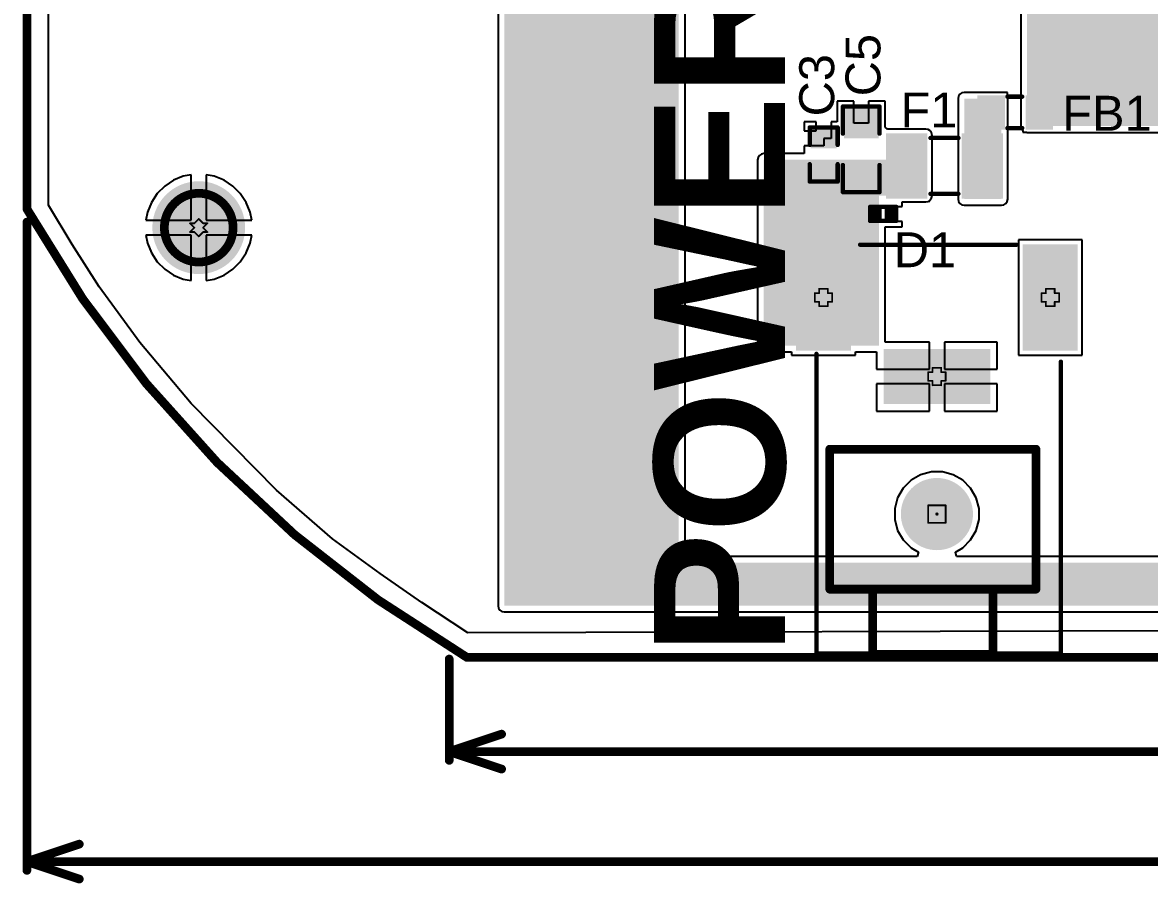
# Model space of a CAD drawing. Header units: inches. Extents: x -5 to 433, y -20 to 71.
# Drawn here: x -5.13 to 27.67, y -19.08 to 5.97 of the extents above; entities that cross this region are included whole.
import ezdxf

# ---------------------------------------------------------------- set-up
doc = ezdxf.new("R2010")
doc.units = ezdxf.units.IN
for name, color, linetype in [('Board Outline', 216, 'Continuous'), ('Bottom Layer', 5, 'Continuous'), ('Bottom Overlay', 54, 'Continuous'), ('Bottom Solder', 6, 'Continuous'), ('Deimensions', 6, 'Continuous'), ('Drill Drawing', 1, 'Continuous'), ('Multi-Layer', 9, 'Continuous'), ('Pad Holes', 156, 'Continuous'), ('Top Layer', 1, 'Continuous'), ('Top Overlay', 2, 'Continuous'), ('Top Paste', 8, 'Continuous'), ('Top Solder', 216, 'Continuous')]:
    doc.layers.add(name, color=color, linetype=linetype)
doc.styles.add('Arial', font='', dxfattribs={"height": 0.2})
doc.styles.add('Arial_Bold', font='', dxfattribs={"height": 0.2})
doc.styles.get('Arial').set_extended_font_data('Arial')
doc.styles.get('Arial_Bold').set_extended_font_data('Arial', bold=True)

msp = doc.modelspace()

# ---------------------------------------------------------------- hatches: boundary and pattern name
at = {"layer": 'Bottom Layer'}
h = msp.add_hatch(color=5, dxfattribs=at)
edge = h.paths.add_edge_path()
edge.add_arc((0, 0), 1.3, 0, 360)
for points in [[(18.931, -3.531), (17.431, -3.531), (17.431, -0.531), (18.931, -0.531)], [(24.031, -0.531), (25.531, -0.531), (25.531, -3.531), (24.031, -3.531)], [(19.981, -5.081), (19.981, -3.581), (22.981, -3.581), (22.981, -5.081)]]:
    msp.add_hatch(color=5, dxfattribs=at).paths.add_polyline_path(points)
at = {"layer": 'Bottom Solder'}
h = msp.add_hatch(color=6, dxfattribs=at)
edge = h.paths.add_edge_path()
edge.add_arc((0, 0), 1.35, 0, 360)
for points in [[(18.981, -3.581), (17.381, -3.581), (17.381, -0.481), (18.981, -0.481)], [(23.981, -0.481), (25.581, -0.481), (25.581, -3.581), (23.981, -3.581)], [(19.931, -5.131), (19.931, -3.531), (23.031, -3.531), (23.031, -5.131)]]:
    msp.add_hatch(color=6, dxfattribs=at).paths.add_polyline_path(points)
h = msp.add_hatch(color=6, dxfattribs=at)
edge = h.paths.add_edge_path()
edge.add_arc((21.481, -8.331), 0.05, 0, 360)
at = {"layer": 'Multi-Layer'}
h = msp.add_hatch(color=9, dxfattribs=at)
edge = h.paths.add_edge_path()
edge.add_arc((0, 0), 1.3, 0, 360)
for points in [[(18.931, -3.531), (17.431, -3.531), (17.431, -0.531), (18.931, -0.531)], [(24.031, -0.531), (25.531, -0.531), (25.531, -3.531), (24.031, -3.531)], [(19.981, -5.081), (19.981, -3.581), (22.981, -3.581), (22.981, -5.081)]]:
    msp.add_hatch(color=9, dxfattribs=at).paths.add_polyline_path(points)
at = {"layer": 'Pad Holes'}
h = msp.add_hatch(color=7, dxfattribs=at)
edge = h.paths.add_edge_path()
edge.add_arc((0, 0), 1, 0, 360)
h = msp.add_hatch(color=7, dxfattribs=at)
edge = h.paths.add_edge_path()
edge.add_arc((18.181, -1.431), 0.5, 0, 180)
edge.add_line((17.681, -1.431), (17.681, -2.631))
edge.add_arc((18.181, -2.631), 0.5, 180, 360)
edge.add_line((18.681, -2.631), (18.681, -1.431))
h = msp.add_hatch(color=7, dxfattribs=at)
edge = h.paths.add_edge_path()
edge.add_arc((24.781, -1.431), 0.5, 0, 180)
edge.add_line((24.281, -1.431), (24.281, -2.631))
edge.add_arc((24.781, -2.631), 0.5, 180, 360)
edge.add_line((25.281, -2.631), (25.281, -1.431))
h = msp.add_hatch(color=7, dxfattribs=at)
edge = h.paths.add_edge_path()
edge.add_arc((20.881, -4.331), 0.5, 90, 270)
edge.add_line((20.881, -4.831), (22.081, -4.831))
edge.add_arc((22.081, -4.331), 0.5, 270, 450)
edge.add_line((22.081, -3.831), (20.881, -3.831))
h = msp.add_hatch(color=7, dxfattribs=at)
edge = h.paths.add_edge_path()
edge.add_arc((21.481, -8.331), 1.05, 0, 360)
at = {"layer": 'Top Layer'}
for points in [[(8.89, -10.998), (13.97, -10.998), (13.97, 57.175), (8.89, 57.175)], [(24.106, 2.953), (55.245, 2.953), (55.245, 11.709), (24.106, 11.709)], [(22.276, 0.831), (23.36, 0.831), (23.36, 3.753), (22.276, 3.753)], [(23.36, 2.953), (22.76, 2.953), (22.76, 3.753), (23.36, 3.753)], [(24.76, 2.953), (24.16, 2.953), (24.16, 3.753), (24.76, 3.753)], [(19.723, 2.66), (18.834, 2.66), (18.834, 3.422), (19.723, 3.422)], [(17.869, 2.825), (18.504, 2.825), (18.504, 2.368), (17.869, 2.368)], [(20.041, 0.933), (21.158, 0.933), (21.158, 2.685), (20.041, 2.685)], [(21.099, 0.946), (20.099, 0.946), (20.099, 2.646), (21.099, 2.646)], [(23.299, 0.946), (22.299, 0.946), (22.299, 2.646), (23.299, 2.646)], [(16.443, -3.43), (19.796, -3.43), (19.796, 1.974), (16.443, 1.974)], [(19.736, 0.933), (21.057, 0.933), (21.057, 1.974), (19.736, 1.974)], [(17.869, 1.885), (18.504, 1.885), (18.504, 1.428), (17.869, 1.428)], [(19.723, 1.136), (18.834, 1.136), (18.834, 1.898), (19.723, 1.898)], [(19.817, 0.279), (19.617, 0.279), (19.617, 0.519), (19.817, 0.519)], [(20.217, 0.279), (20.017, 0.279), (20.017, 0.519), (20.217, 0.519)], [(18.931, -3.531), (17.431, -3.531), (17.431, -0.531), (18.931, -0.531)], [(24.031, -0.531), (25.531, -0.531), (25.531, -3.531), (24.031, -3.531)], [(19.981, -5.081), (19.981, -3.581), (22.981, -3.581), (22.981, -5.081)], [(13.843, -9.747), (13.843, -10.998), (64.389, -10.998), (64.389, -9.747)]]:
    msp.add_hatch(color=1, dxfattribs=at).paths.add_polyline_path(points)
h = msp.add_hatch(color=1, dxfattribs=at)
edge = h.paths.add_edge_path()
edge.add_arc((0, 0), 1.3, 0, 360)
at = {"layer": 'Top Paste'}
for points in [[(23.36, 2.953), (22.76, 2.953), (22.76, 3.753), (23.36, 3.753)], [(24.76, 2.953), (24.16, 2.953), (24.16, 3.753), (24.76, 3.753)], [(19.723, 2.66), (18.834, 2.66), (18.834, 3.422), (19.723, 3.422)], [(17.869, 2.825), (18.504, 2.825), (18.504, 2.368), (17.869, 2.368)], [(21.099, 0.946), (20.099, 0.946), (20.099, 2.646), (21.099, 2.646)], [(23.299, 0.946), (22.299, 0.946), (22.299, 2.646), (23.299, 2.646)], [(17.869, 1.885), (18.504, 1.885), (18.504, 1.428), (17.869, 1.428)], [(19.723, 1.136), (18.834, 1.136), (18.834, 1.898), (19.723, 1.898)], [(19.817, 0.279), (19.617, 0.279), (19.617, 0.519), (19.817, 0.519)], [(20.217, 0.279), (20.017, 0.279), (20.017, 0.519), (20.217, 0.519)]]:
    msp.add_hatch(color=8, dxfattribs=at).paths.add_polyline_path(points)
at = {"layer": 'Top Solder'}
for points in [[(23.462, 2.851), (22.659, 2.851), (22.659, 3.854), (23.462, 3.854)], [(24.862, 2.851), (24.059, 2.851), (24.059, 3.854), (24.862, 3.854)], [(19.783, 2.6), (18.774, 2.6), (18.774, 3.482), (19.783, 3.482)], [(17.809, 2.885), (18.564, 2.885), (18.564, 2.308), (17.809, 2.308)], [(21.201, 0.845), (19.998, 0.845), (19.998, 2.748), (21.201, 2.748)], [(23.401, 0.845), (22.198, 0.845), (22.198, 2.748), (23.401, 2.748)], [(17.809, 1.945), (18.564, 1.945), (18.564, 1.368), (17.809, 1.368)], [(19.783, 1.076), (18.774, 1.076), (18.774, 1.958), (19.783, 1.958)], [(19.872, 0.224), (19.562, 0.224), (19.562, 0.574), (19.872, 0.574)], [(20.272, 0.224), (19.962, 0.224), (19.962, 0.574), (20.272, 0.574)], [(18.981, -3.581), (17.381, -3.581), (17.381, -0.481), (18.981, -0.481)], [(23.981, -0.481), (25.581, -0.481), (25.581, -3.581), (23.981, -3.581)], [(19.931, -5.131), (19.931, -3.531), (23.031, -3.531), (23.031, -5.131)]]:
    msp.add_hatch(color=216, dxfattribs=at).paths.add_polyline_path(points)
h = msp.add_hatch(color=216, dxfattribs=at)
edge = h.paths.add_edge_path()
edge.add_arc((0, 0), 1.35, 0, 360)
h = msp.add_hatch(color=216, dxfattribs=at)
edge = h.paths.add_edge_path()
edge.add_arc((21.481, -8.331), 0.05, 0, 360)

# ---------------------------------------------------------------- linework, layer by layer
at = {"layer": 'Board Outline'}
for points in [[(-5, 0.544, 0.254, 0.254, 0), (-5, 48.544, 0.254, 0.254, 0)], [(-1, 0, 0.254, 0.254, -1), (1, 0, 0.254, 0.254, 0)], [(7.805, -12.5, 0.254, 0.254, -0.132866), (-5, 0.544, 0.254, 0.254, 0)], [(1, 0, 0.254, 0.254, -1), (-1, 0, 0.254, 0.254, 0)], [(7.805, -12.5, 0.254, 0.254, 0), (72.195, -12.5, 0.254, 0.254, 0)]]:
    msp.add_lwpolyline(points, format="xyseb", dxfattribs=at)
for points in [[(-5.063, 0.544, 0.127, 0.127, 1), (-4.936, 0.544, 0.127, 0.127, 1)], [(-5.063, 0.544, 0.127, 0.127, 1), (-4.936, 0.544, 0.127, 0.127, 1)], [(-1.064, 0, 0.127, 0.127, 1), (-0.937, 0, 0.127, 0.127, 1)], [(-1.064, 0, 0.127, 0.127, 1), (-0.937, 0, 0.127, 0.127, 1)], [(0.937, 0, 0.127, 0.127, 1), (1.064, 0, 0.127, 0.127, 1)], [(0.937, 0, 0.127, 0.127, 1), (1.064, 0, 0.127, 0.127, 1)], [(7.741, -12.5, 0.127, 0.127, 1), (7.868, -12.5, 0.127, 0.127, 1)], [(7.741, -12.5, 0.127, 0.127, 1), (7.868, -12.5, 0.127, 0.127, 1)]]:
    msp.add_lwpolyline(points, format="xyseb", close=True, dxfattribs=at)
at = {"layer": 'Bottom Overlay'}
for points in [[(19.246, -0.496, 0.127, 0.127, 0), (23.792, -0.496, 0.127, 0.127, 0)], [(17.976, -12.383, 0.127, 0.127, 0), (17.976, -3.671, 0.127, 0.127, 0)], [(25.088, -12.383, 0.127, 0.127, 0), (25.088, -3.899, 0.127, 0.127, 0)], [(17.976, -12.383, 0.127, 0.127, 0), (25.088, -12.383, 0.127, 0.127, 0)]]:
    msp.add_lwpolyline(points, format="xyseb", dxfattribs=at)
for points in [[(19.214, -0.496, 0.0635, 0.0635, 1), (19.277, -0.496, 0.0635, 0.0635, 1)], [(23.76, -0.496, 0.0635, 0.0635, 1), (23.824, -0.496, 0.0635, 0.0635, 1)], [(17.944, -3.671, 0.0635, 0.0635, 1), (18.007, -3.671, 0.0635, 0.0635, 1)], [(25.056, -3.899, 0.0635, 0.0635, 1), (25.119, -3.899, 0.0635, 0.0635, 1)], [(17.944, -12.383, 0.0635, 0.0635, 1), (18.007, -12.383, 0.0635, 0.0635, 1)], [(17.944, -12.383, 0.0635, 0.0635, 1), (18.007, -12.383, 0.0635, 0.0635, 1)], [(25.056, -12.383, 0.0635, 0.0635, 1), (25.119, -12.383, 0.0635, 0.0635, 1)], [(25.056, -12.383, 0.0635, 0.0635, 1), (25.119, -12.383, 0.0635, 0.0635, 1)]]:
    msp.add_lwpolyline(points, format="xyseb", close=True, dxfattribs=at)
at = {"layer": 'Deimensions'}
for points in [[(-5, -18.694, 0.254, 0.254, 0), (-5, 0.163, 0.254, 0.254, 0)], [(18.363, -6.444, 0.254, 0.254, 0), (24.363, -6.444, 0.254, 0.254, 0)], [(18.363, -10.516, 0.254, 0.254, 0), (18.363, -6.444, 0.254, 0.254, 0)], [(24.363, -10.516, 0.254, 0.254, 0), (24.363, -6.444, 0.254, 0.254, 0)], [(18.363, -10.516, 0.254, 0.254, 0), (24.363, -10.516, 0.254, 0.254, 0)], [(19.613, -12.416, 0.254, 0.254, 0), (19.613, -10.516, 0.254, 0.254, 0)], [(19.613, -10.516, 0.254, 0.254, 0), (23.113, -10.516, 0.254, 0.254, 0)], [(23.113, -12.416, 0.254, 0.254, 0), (23.113, -10.516, 0.254, 0.254, 0)], [(7.29, -15.494, 0.254, 0.254, 0), (7.29, -12.548, 0.254, 0.254, 0)], [(19.613, -12.416, 0.254, 0.254, 0), (23.113, -12.416, 0.254, 0.254, 0)], [(7.29, -15.24, 0.254, 0.254, 0), (8.814, -14.732, 0.254, 0.254, 0)], [(7.29, -15.24, 0.254, 0.254, 0), (8.814, -15.748, 0.254, 0.254, 0)], [(7.29, -15.24, 0.254, 0.254, 0), (34.105, -15.24, 0.254, 0.254, 0)], [(-5, -18.44, 0.254, 0.254, 0), (-3.476, -17.932, 0.254, 0.254, 0)], [(-5, -18.44, 0.254, 0.254, 0), (-3.476, -18.948, 0.254, 0.254, 0)], [(-5, -18.44, 0.254, 0.254, 0), (34.236, -18.44, 0.254, 0.254, 0)]]:
    msp.add_lwpolyline(points, format="xyseb", dxfattribs=at)
for points in [[(-5.063, 0.163, 0.127, 0.127, 1), (-4.936, 0.163, 0.127, 0.127, 1)], [(18.3, -6.444, 0.127, 0.127, 1), (18.427, -6.444, 0.127, 0.127, 1)], [(18.3, -6.444, 0.127, 0.127, 1), (18.427, -6.444, 0.127, 0.127, 1)], [(24.3, -6.444, 0.127, 0.127, 1), (24.427, -6.444, 0.127, 0.127, 1)], [(24.3, -6.444, 0.127, 0.127, 1), (24.427, -6.444, 0.127, 0.127, 1)], [(18.3, -10.516, 0.127, 0.127, 1), (18.427, -10.516, 0.127, 0.127, 1)], [(18.3, -10.516, 0.127, 0.127, 1), (18.427, -10.516, 0.127, 0.127, 1)], [(19.55, -10.516, 0.127, 0.127, 1), (19.677, -10.516, 0.127, 0.127, 1)], [(19.55, -10.516, 0.127, 0.127, 1), (19.677, -10.516, 0.127, 0.127, 1)], [(23.05, -10.516, 0.127, 0.127, 1), (23.177, -10.516, 0.127, 0.127, 1)], [(23.05, -10.516, 0.127, 0.127, 1), (23.177, -10.516, 0.127, 0.127, 1)], [(24.3, -10.516, 0.127, 0.127, 1), (24.427, -10.516, 0.127, 0.127, 1)], [(24.3, -10.516, 0.127, 0.127, 1), (24.427, -10.516, 0.127, 0.127, 1)], [(7.226, -12.548, 0.127, 0.127, 1), (7.353, -12.548, 0.127, 0.127, 1)], [(19.55, -12.416, 0.127, 0.127, 1), (19.677, -12.416, 0.127, 0.127, 1)], [(19.55, -12.416, 0.127, 0.127, 1), (19.677, -12.416, 0.127, 0.127, 1)], [(23.05, -12.416, 0.127, 0.127, 1), (23.177, -12.416, 0.127, 0.127, 1)], [(23.05, -12.416, 0.127, 0.127, 1), (23.177, -12.416, 0.127, 0.127, 1)], [(8.75, -14.732, 0.127, 0.127, 1), (8.877, -14.732, 0.127, 0.127, 1)], [(7.226, -15.24, 0.127, 0.127, 1), (7.353, -15.24, 0.127, 0.127, 1)], [(7.226, -15.24, 0.127, 0.127, 1), (7.353, -15.24, 0.127, 0.127, 1)], [(7.226, -15.24, 0.127, 0.127, 1), (7.353, -15.24, 0.127, 0.127, 1)], [(7.226, -15.494, 0.127, 0.127, 1), (7.353, -15.494, 0.127, 0.127, 1)], [(8.75, -15.748, 0.127, 0.127, 1), (8.877, -15.748, 0.127, 0.127, 1)], [(-3.539, -17.932, 0.127, 0.127, 1), (-3.412, -17.932, 0.127, 0.127, 1)], [(-5.063, -18.44, 0.127, 0.127, 1), (-4.936, -18.44, 0.127, 0.127, 1)], [(-5.063, -18.44, 0.127, 0.127, 1), (-4.936, -18.44, 0.127, 0.127, 1)], [(-5.063, -18.44, 0.127, 0.127, 1), (-4.936, -18.44, 0.127, 0.127, 1)], [(-5.063, -18.694, 0.127, 0.127, 1), (-4.936, -18.694, 0.127, 0.127, 1)], [(-3.539, -18.948, 0.127, 0.127, 1), (-3.412, -18.948, 0.127, 0.127, 1)]]:
    msp.add_lwpolyline(points, format="xyseb", close=True, dxfattribs=at)
at = {"layer": 'Drill Drawing'}
for points in [[(-0.254, 0.127, 0.0508, 0.0508, 0), (-0.127, 0, 0.0508, 0.0508, 0)], [(-0.254, 0.127, 0.0508, 0.0508, 0), (-0.127, 0.127, 0.0508, 0.0508, 0)], [(-0.254, -0.127, 0.0508, 0.0508, 0), (-0.127, 0, 0.0508, 0.0508, 0)], [(-0.127, 0.127, 0.0508, 0.0508, 0), (0, 0.254, 0.0508, 0.0508, 0)], [(0, 0.254, 0.0508, 0.0508, 0), (0.127, 0.127, 0.0508, 0.0508, 0)], [(0.127, 0.127, 0.0508, 0.0508, 0), (0.254, 0.127, 0.0508, 0.0508, 0)], [(0.127, 0, 0.0508, 0.0508, 0), (0.254, 0.127, 0.0508, 0.0508, 0)], [(0.127, 0, 0.0508, 0.0508, 0), (0.254, -0.127, 0.0508, 0.0508, 0)], [(-0.254, -0.127, 0.0508, 0.0508, 0), (-0.127, -0.127, 0.0508, 0.0508, 0)], [(-0.127, -0.127, 0.0508, 0.0508, 0), (0, -0.254, 0.0508, 0.0508, 0)], [(0, -0.254, 0.0508, 0.0508, 0), (0.127, -0.127, 0.0508, 0.0508, 0)], [(0.127, -0.127, 0.0508, 0.0508, 0), (0.254, -0.127, 0.0508, 0.0508, 0)], [(17.927, -2.158, 0.0508, 0.0508, 0), (17.927, -1.904, 0.0508, 0.0508, 0)], [(17.927, -1.904, 0.0508, 0.0508, 0), (18.054, -1.904, 0.0508, 0.0508, 0)], [(18.054, -1.904, 0.0508, 0.0508, 0), (18.054, -1.777, 0.0508, 0.0508, 0)], [(18.054, -1.777, 0.0508, 0.0508, 0), (18.308, -1.777, 0.0508, 0.0508, 0)], [(18.308, -1.904, 0.0508, 0.0508, 0), (18.308, -1.777, 0.0508, 0.0508, 0)], [(18.308, -1.904, 0.0508, 0.0508, 0), (18.435, -1.904, 0.0508, 0.0508, 0)], [(18.435, -2.158, 0.0508, 0.0508, 0), (18.435, -1.904, 0.0508, 0.0508, 0)], [(24.527, -2.158, 0.0508, 0.0508, 0), (24.527, -1.904, 0.0508, 0.0508, 0)], [(24.527, -1.904, 0.0508, 0.0508, 0), (24.654, -1.904, 0.0508, 0.0508, 0)], [(24.654, -1.904, 0.0508, 0.0508, 0), (24.654, -1.777, 0.0508, 0.0508, 0)], [(24.654, -1.777, 0.0508, 0.0508, 0), (24.908, -1.777, 0.0508, 0.0508, 0)], [(24.908, -1.904, 0.0508, 0.0508, 0), (24.908, -1.777, 0.0508, 0.0508, 0)], [(24.908, -1.904, 0.0508, 0.0508, 0), (25.035, -1.904, 0.0508, 0.0508, 0)], [(25.035, -2.158, 0.0508, 0.0508, 0), (25.035, -1.904, 0.0508, 0.0508, 0)], [(17.927, -2.158, 0.0508, 0.0508, 0), (18.054, -2.158, 0.0508, 0.0508, 0)], [(18.054, -2.285, 0.0508, 0.0508, 0), (18.054, -2.158, 0.0508, 0.0508, 0)], [(18.054, -2.285, 0.0508, 0.0508, 0), (18.308, -2.285, 0.0508, 0.0508, 0)], [(18.308, -2.158, 0.0508, 0.0508, 0), (18.435, -2.158, 0.0508, 0.0508, 0)], [(18.308, -2.285, 0.0508, 0.0508, 0), (18.308, -2.158, 0.0508, 0.0508, 0)], [(24.527, -2.158, 0.0508, 0.0508, 0), (24.654, -2.158, 0.0508, 0.0508, 0)], [(24.654, -2.285, 0.0508, 0.0508, 0), (24.654, -2.158, 0.0508, 0.0508, 0)], [(24.654, -2.285, 0.0508, 0.0508, 0), (24.908, -2.285, 0.0508, 0.0508, 0)], [(24.908, -2.158, 0.0508, 0.0508, 0), (25.035, -2.158, 0.0508, 0.0508, 0)], [(24.908, -2.285, 0.0508, 0.0508, 0), (24.908, -2.158, 0.0508, 0.0508, 0)], [(21.227, -4.458, 0.0508, 0.0508, 0), (21.227, -4.204, 0.0508, 0.0508, 0)], [(21.227, -4.204, 0.0508, 0.0508, 0), (21.354, -4.204, 0.0508, 0.0508, 0)], [(21.354, -4.204, 0.0508, 0.0508, 0), (21.354, -4.077, 0.0508, 0.0508, 0)], [(21.354, -4.077, 0.0508, 0.0508, 0), (21.608, -4.077, 0.0508, 0.0508, 0)], [(21.608, -4.204, 0.0508, 0.0508, 0), (21.608, -4.077, 0.0508, 0.0508, 0)], [(21.608, -4.204, 0.0508, 0.0508, 0), (21.735, -4.204, 0.0508, 0.0508, 0)], [(21.735, -4.458, 0.0508, 0.0508, 0), (21.735, -4.204, 0.0508, 0.0508, 0)], [(21.227, -4.458, 0.0508, 0.0508, 0), (21.354, -4.458, 0.0508, 0.0508, 0)], [(21.354, -4.585, 0.0508, 0.0508, 0), (21.354, -4.458, 0.0508, 0.0508, 0)], [(21.354, -4.585, 0.0508, 0.0508, 0), (21.608, -4.585, 0.0508, 0.0508, 0)], [(21.608, -4.458, 0.0508, 0.0508, 0), (21.735, -4.458, 0.0508, 0.0508, 0)], [(21.608, -4.585, 0.0508, 0.0508, 0), (21.608, -4.458, 0.0508, 0.0508, 0)], [(21.227, -8.077, 0.0508, 0.0508, 0), (21.735, -8.077, 0.0508, 0.0508, 0)], [(21.227, -8.585, 0.0508, 0.0508, 0), (21.227, -8.077, 0.0508, 0.0508, 0)], [(21.735, -8.585, 0.0508, 0.0508, 0), (21.735, -8.077, 0.0508, 0.0508, 0)], [(21.227, -8.585, 0.0508, 0.0508, 0), (21.735, -8.585, 0.0508, 0.0508, 0)]]:
    msp.add_lwpolyline(points, format="xyseb", dxfattribs=at)
for points in [[(-0.267, 0.127, 0.0254, 0.0254, 1), (-0.241, 0.127, 0.0254, 0.0254, 1)], [(-0.267, 0.127, 0.0254, 0.0254, 1), (-0.241, 0.127, 0.0254, 0.0254, 1)], [(-0.14, 0.127, 0.0254, 0.0254, 1), (-0.114, 0.127, 0.0254, 0.0254, 1)], [(-0.14, 0.127, 0.0254, 0.0254, 1), (-0.114, 0.127, 0.0254, 0.0254, 1)], [(-0.14, 0, 0.0254, 0.0254, 1), (-0.114, 0, 0.0254, 0.0254, 1)], [(-0.14, 0, 0.0254, 0.0254, 1), (-0.114, 0, 0.0254, 0.0254, 1)], [(-0.013, 0.254, 0.0254, 0.0254, 1), (0.013, 0.254, 0.0254, 0.0254, 1)], [(-0.013, 0.254, 0.0254, 0.0254, 1), (0.013, 0.254, 0.0254, 0.0254, 1)], [(0.114, 0.127, 0.0254, 0.0254, 1), (0.14, 0.127, 0.0254, 0.0254, 1)], [(0.114, 0.127, 0.0254, 0.0254, 1), (0.14, 0.127, 0.0254, 0.0254, 1)], [(0.114, 0, 0.0254, 0.0254, 1), (0.14, 0, 0.0254, 0.0254, 1)], [(0.114, 0, 0.0254, 0.0254, 1), (0.14, 0, 0.0254, 0.0254, 1)], [(0.241, 0.127, 0.0254, 0.0254, 1), (0.267, 0.127, 0.0254, 0.0254, 1)], [(0.241, 0.127, 0.0254, 0.0254, 1), (0.267, 0.127, 0.0254, 0.0254, 1)], [(-0.267, -0.127, 0.0254, 0.0254, 1), (-0.241, -0.127, 0.0254, 0.0254, 1)], [(-0.267, -0.127, 0.0254, 0.0254, 1), (-0.241, -0.127, 0.0254, 0.0254, 1)], [(-0.14, -0.127, 0.0254, 0.0254, 1), (-0.114, -0.127, 0.0254, 0.0254, 1)], [(-0.14, -0.127, 0.0254, 0.0254, 1), (-0.114, -0.127, 0.0254, 0.0254, 1)], [(-0.013, -0.254, 0.0254, 0.0254, 1), (0.013, -0.254, 0.0254, 0.0254, 1)], [(-0.013, -0.254, 0.0254, 0.0254, 1), (0.013, -0.254, 0.0254, 0.0254, 1)], [(0.114, -0.127, 0.0254, 0.0254, 1), (0.14, -0.127, 0.0254, 0.0254, 1)], [(0.114, -0.127, 0.0254, 0.0254, 1), (0.14, -0.127, 0.0254, 0.0254, 1)], [(0.241, -0.127, 0.0254, 0.0254, 1), (0.267, -0.127, 0.0254, 0.0254, 1)], [(0.241, -0.127, 0.0254, 0.0254, 1), (0.267, -0.127, 0.0254, 0.0254, 1)], [(17.914, -1.904, 0.0254, 0.0254, 1), (17.939, -1.904, 0.0254, 0.0254, 1)], [(17.914, -1.904, 0.0254, 0.0254, 1), (17.939, -1.904, 0.0254, 0.0254, 1)], [(18.041, -1.777, 0.0254, 0.0254, 1), (18.066, -1.777, 0.0254, 0.0254, 1)], [(18.041, -1.777, 0.0254, 0.0254, 1), (18.066, -1.777, 0.0254, 0.0254, 1)], [(18.041, -1.904, 0.0254, 0.0254, 1), (18.066, -1.904, 0.0254, 0.0254, 1)], [(18.041, -1.904, 0.0254, 0.0254, 1), (18.066, -1.904, 0.0254, 0.0254, 1)], [(18.295, -1.777, 0.0254, 0.0254, 1), (18.32, -1.777, 0.0254, 0.0254, 1)], [(18.295, -1.777, 0.0254, 0.0254, 1), (18.32, -1.777, 0.0254, 0.0254, 1)], [(18.295, -1.904, 0.0254, 0.0254, 1), (18.32, -1.904, 0.0254, 0.0254, 1)], [(18.295, -1.904, 0.0254, 0.0254, 1), (18.32, -1.904, 0.0254, 0.0254, 1)], [(18.422, -1.904, 0.0254, 0.0254, 1), (18.447, -1.904, 0.0254, 0.0254, 1)], [(18.422, -1.904, 0.0254, 0.0254, 1), (18.447, -1.904, 0.0254, 0.0254, 1)], [(24.514, -1.904, 0.0254, 0.0254, 1), (24.54, -1.904, 0.0254, 0.0254, 1)], [(24.514, -1.904, 0.0254, 0.0254, 1), (24.54, -1.904, 0.0254, 0.0254, 1)], [(24.641, -1.777, 0.0254, 0.0254, 1), (24.667, -1.777, 0.0254, 0.0254, 1)], [(24.641, -1.777, 0.0254, 0.0254, 1), (24.667, -1.777, 0.0254, 0.0254, 1)], [(24.641, -1.904, 0.0254, 0.0254, 1), (24.667, -1.904, 0.0254, 0.0254, 1)], [(24.641, -1.904, 0.0254, 0.0254, 1), (24.667, -1.904, 0.0254, 0.0254, 1)], [(24.895, -1.777, 0.0254, 0.0254, 1), (24.921, -1.777, 0.0254, 0.0254, 1)], [(24.895, -1.777, 0.0254, 0.0254, 1), (24.921, -1.777, 0.0254, 0.0254, 1)], [(24.895, -1.904, 0.0254, 0.0254, 1), (24.921, -1.904, 0.0254, 0.0254, 1)], [(24.895, -1.904, 0.0254, 0.0254, 1), (24.921, -1.904, 0.0254, 0.0254, 1)], [(25.022, -1.904, 0.0254, 0.0254, 1), (25.048, -1.904, 0.0254, 0.0254, 1)], [(25.022, -1.904, 0.0254, 0.0254, 1), (25.048, -1.904, 0.0254, 0.0254, 1)], [(17.914, -2.158, 0.0254, 0.0254, 1), (17.939, -2.158, 0.0254, 0.0254, 1)], [(17.914, -2.158, 0.0254, 0.0254, 1), (17.939, -2.158, 0.0254, 0.0254, 1)], [(18.041, -2.158, 0.0254, 0.0254, 1), (18.066, -2.158, 0.0254, 0.0254, 1)], [(18.041, -2.158, 0.0254, 0.0254, 1), (18.066, -2.158, 0.0254, 0.0254, 1)], [(18.041, -2.285, 0.0254, 0.0254, 1), (18.066, -2.285, 0.0254, 0.0254, 1)], [(18.041, -2.285, 0.0254, 0.0254, 1), (18.066, -2.285, 0.0254, 0.0254, 1)], [(18.295, -2.158, 0.0254, 0.0254, 1), (18.32, -2.158, 0.0254, 0.0254, 1)], [(18.295, -2.158, 0.0254, 0.0254, 1), (18.32, -2.158, 0.0254, 0.0254, 1)], [(18.295, -2.285, 0.0254, 0.0254, 1), (18.32, -2.285, 0.0254, 0.0254, 1)], [(18.295, -2.285, 0.0254, 0.0254, 1), (18.32, -2.285, 0.0254, 0.0254, 1)], [(18.422, -2.158, 0.0254, 0.0254, 1), (18.447, -2.158, 0.0254, 0.0254, 1)], [(18.422, -2.158, 0.0254, 0.0254, 1), (18.447, -2.158, 0.0254, 0.0254, 1)], [(24.514, -2.158, 0.0254, 0.0254, 1), (24.54, -2.158, 0.0254, 0.0254, 1)], [(24.514, -2.158, 0.0254, 0.0254, 1), (24.54, -2.158, 0.0254, 0.0254, 1)], [(24.641, -2.158, 0.0254, 0.0254, 1), (24.667, -2.158, 0.0254, 0.0254, 1)], [(24.641, -2.158, 0.0254, 0.0254, 1), (24.667, -2.158, 0.0254, 0.0254, 1)], [(24.641, -2.285, 0.0254, 0.0254, 1), (24.667, -2.285, 0.0254, 0.0254, 1)], [(24.641, -2.285, 0.0254, 0.0254, 1), (24.667, -2.285, 0.0254, 0.0254, 1)], [(24.895, -2.158, 0.0254, 0.0254, 1), (24.921, -2.158, 0.0254, 0.0254, 1)], [(24.895, -2.158, 0.0254, 0.0254, 1), (24.921, -2.158, 0.0254, 0.0254, 1)], [(24.895, -2.285, 0.0254, 0.0254, 1), (24.921, -2.285, 0.0254, 0.0254, 1)], [(24.895, -2.285, 0.0254, 0.0254, 1), (24.921, -2.285, 0.0254, 0.0254, 1)], [(25.022, -2.158, 0.0254, 0.0254, 1), (25.048, -2.158, 0.0254, 0.0254, 1)], [(25.022, -2.158, 0.0254, 0.0254, 1), (25.048, -2.158, 0.0254, 0.0254, 1)], [(21.214, -4.204, 0.0254, 0.0254, 1), (21.24, -4.204, 0.0254, 0.0254, 1)], [(21.214, -4.204, 0.0254, 0.0254, 1), (21.24, -4.204, 0.0254, 0.0254, 1)], [(21.341, -4.077, 0.0254, 0.0254, 1), (21.367, -4.077, 0.0254, 0.0254, 1)], [(21.341, -4.077, 0.0254, 0.0254, 1), (21.367, -4.077, 0.0254, 0.0254, 1)], [(21.341, -4.204, 0.0254, 0.0254, 1), (21.367, -4.204, 0.0254, 0.0254, 1)], [(21.341, -4.204, 0.0254, 0.0254, 1), (21.367, -4.204, 0.0254, 0.0254, 1)], [(21.595, -4.077, 0.0254, 0.0254, 1), (21.621, -4.077, 0.0254, 0.0254, 1)], [(21.595, -4.077, 0.0254, 0.0254, 1), (21.621, -4.077, 0.0254, 0.0254, 1)], [(21.595, -4.204, 0.0254, 0.0254, 1), (21.621, -4.204, 0.0254, 0.0254, 1)], [(21.595, -4.204, 0.0254, 0.0254, 1), (21.621, -4.204, 0.0254, 0.0254, 1)], [(21.722, -4.204, 0.0254, 0.0254, 1), (21.748, -4.204, 0.0254, 0.0254, 1)], [(21.722, -4.204, 0.0254, 0.0254, 1), (21.748, -4.204, 0.0254, 0.0254, 1)], [(21.214, -4.458, 0.0254, 0.0254, 1), (21.24, -4.458, 0.0254, 0.0254, 1)], [(21.214, -4.458, 0.0254, 0.0254, 1), (21.24, -4.458, 0.0254, 0.0254, 1)], [(21.341, -4.458, 0.0254, 0.0254, 1), (21.367, -4.458, 0.0254, 0.0254, 1)], [(21.341, -4.458, 0.0254, 0.0254, 1), (21.367, -4.458, 0.0254, 0.0254, 1)], [(21.341, -4.585, 0.0254, 0.0254, 1), (21.367, -4.585, 0.0254, 0.0254, 1)], [(21.341, -4.585, 0.0254, 0.0254, 1), (21.367, -4.585, 0.0254, 0.0254, 1)], [(21.595, -4.458, 0.0254, 0.0254, 1), (21.621, -4.458, 0.0254, 0.0254, 1)], [(21.595, -4.458, 0.0254, 0.0254, 1), (21.621, -4.458, 0.0254, 0.0254, 1)], [(21.595, -4.585, 0.0254, 0.0254, 1), (21.621, -4.585, 0.0254, 0.0254, 1)], [(21.595, -4.585, 0.0254, 0.0254, 1), (21.621, -4.585, 0.0254, 0.0254, 1)], [(21.722, -4.458, 0.0254, 0.0254, 1), (21.748, -4.458, 0.0254, 0.0254, 1)], [(21.722, -4.458, 0.0254, 0.0254, 1), (21.748, -4.458, 0.0254, 0.0254, 1)], [(21.214, -8.077, 0.0254, 0.0254, 1), (21.24, -8.077, 0.0254, 0.0254, 1)], [(21.214, -8.077, 0.0254, 0.0254, 1), (21.24, -8.077, 0.0254, 0.0254, 1)], [(21.722, -8.077, 0.0254, 0.0254, 1), (21.748, -8.077, 0.0254, 0.0254, 1)], [(21.722, -8.077, 0.0254, 0.0254, 1), (21.748, -8.077, 0.0254, 0.0254, 1)], [(21.214, -8.585, 0.0254, 0.0254, 1), (21.24, -8.585, 0.0254, 0.0254, 1)], [(21.214, -8.585, 0.0254, 0.0254, 1), (21.24, -8.585, 0.0254, 0.0254, 1)], [(21.722, -8.585, 0.0254, 0.0254, 1), (21.748, -8.585, 0.0254, 0.0254, 1)], [(21.722, -8.585, 0.0254, 0.0254, 1), (21.748, -8.585, 0.0254, 0.0254, 1)]]:
    msp.add_lwpolyline(points, format="xyseb", close=True, dxfattribs=at)
at = {"layer": 'Top Layer'}
for p, q in [((8.709, 55.423), (8.709, -10.998)), ((-4.37, 0.658), (-4.37, 48.658)), ((23.925, 9.602), (23.925, 2.953)), ((14.151, -9.566), (14.151, 8.855)), ((19.063, 3.676), (18.58, 3.676)), ((18.58, 3.676), (18.58, 3.079)), ((19.063, 3.041), (19.063, 3.676)), ((19.977, 3.676), (19.494, 3.676)), ((19.494, 3.676), (19.494, 3.041)), ((19.977, 2.919), (19.977, 3.676)), ((22.108, 3.822), (22.095, 3.753)), ((22.095, 3.753), (22.095, 0.831)), ((22.148, 3.881), (22.108, 3.822)), ((22.206, 3.92), (22.148, 3.881)), ((22.276, 3.934), (22.206, 3.92)), ((23.36, 3.934), (22.276, 3.934)), ((23.378, 3.931), (23.36, 3.934)), ((23.538, 3.931), (23.378, 3.931)), ((23.538, 3.77), (23.538, 3.931)), ((23.541, 3.753), (23.538, 3.77)), ((23.541, 0.831), (23.541, 3.753)), ((17.971, 3.079), (17.615, 3.079)), ((17.615, 3.079), (17.615, 2.812)), ((17.971, 2.812), (17.971, 3.079)), ((18.58, 3.079), (18.402, 3.079)), ((18.402, 3.079), (18.402, 2.596)), ((19.494, 3.041), (19.063, 3.041)), ((23.925, 2.953), (23.938, 2.883)), ((17.615, 2.812), (17.971, 2.812)), ((20.041, 2.867), (19.977, 2.919)), ((21.158, 2.867), (20.041, 2.867)), ((21.228, 2.853), (21.158, 2.867)), ((21.271, 2.824), (21.228, 2.853)), ((21.277, 2.824), (21.271, 2.824)), ((21.277, 2.82), (21.277, 2.824)), ((21.286, 2.814), (21.277, 2.82)), ((21.326, 2.755), (21.286, 2.814)), ((21.339, 2.685), (21.326, 2.755)), ((21.339, 0.933), (21.339, 2.685)), ((23.938, 2.883), (23.978, 2.825)), ((23.978, 2.825), (23.982, 2.821)), ((23.982, 2.821), (23.982, 2.775)), ((23.982, 2.775), (24.088, 2.775)), ((24.088, 2.775), (24.106, 2.772)), ((24.106, 2.772), (55.245, 2.772)), ((18.186, 2.381), (17.615, 2.381)), ((17.615, 2.381), (17.615, 2.155)), ((18.402, 2.596), (18.186, 2.596)), ((18.186, 2.596), (18.186, 2.381)), ((16.276, 2.044), (16.262, 1.974)), ((16.262, 1.974), (16.262, -3.43)), ((16.315, 2.102), (16.276, 2.044)), ((16.374, 2.142), (16.315, 2.102)), ((16.443, 2.155), (16.374, 2.142)), ((17.615, 2.155), (16.443, 2.155)), ((-0.736, 1.377), (-0.991, 1.207)), ((-0.453, 1.494), (-0.736, 1.377)), ((-0.216, 1.541), (-0.453, 1.494)), ((-0.216, 0.216), (-0.216, 1.541)), ((0.453, 1.494), (0.216, 1.541)), ((0.216, 1.541), (0.216, 0.216)), ((0.736, 1.377), (0.453, 1.494)), ((0.991, 1.207), (0.736, 1.377)), ((-1.207, 0.991), (-1.377, 0.736)), ((-0.991, 1.207), (-1.207, 0.991)), ((1.207, 0.991), (0.991, 1.207)), ((1.377, 0.736), (1.207, 0.991)), ((-3.678, -0.487), (-4.37, 0.658)), ((-1.377, 0.736), (-1.494, 0.453)), ((1.494, 0.453), (1.377, 0.736)), ((20.471, 0.615), (20.471, 0.752)), ((20.471, 0.752), (21.158, 0.752)), ((21.158, 0.752), (21.228, 0.765)), ((21.228, 0.765), (21.232, 0.769)), ((21.232, 0.769), (21.277, 0.769)), ((21.277, 0.798), (21.286, 0.805)), ((21.277, 0.769), (21.277, 0.798)), ((21.286, 0.805), (21.326, 0.863)), ((21.326, 0.863), (21.339, 0.933)), ((22.095, 0.831), (22.108, 0.762)), ((22.108, 0.762), (22.148, 0.703)), ((22.148, 0.703), (22.206, 0.664)), ((22.206, 0.664), (22.276, 0.65)), ((23.36, 0.65), (23.43, 0.664)), ((23.43, 0.664), (23.488, 0.703)), ((23.488, 0.703), (23.528, 0.762)), ((23.528, 0.762), (23.541, 0.831)), ((-1.494, 0.453), (-1.541, 0.216)), ((1.541, 0.216), (1.494, 0.453)), ((20.117, 0.183), (20.117, 0.615)), ((20.117, 0.615), (20.471, 0.615)), ((22.276, 0.65), (23.36, 0.65)), ((-1.541, 0.216), (-0.216, 0.216)), ((0.216, 0.216), (1.541, 0.216)), ((19.977, -3.327), (19.977, 0.025)), ((19.977, 0.025), (20.471, 0.025)), ((20.471, 0.183), (20.117, 0.183)), ((20.471, 0.025), (20.471, 0.183)), ((-0.216, -0.216), (-1.541, -0.216)), ((-1.541, -0.216), (-1.494, -0.453)), ((-0.216, -1.541), (-0.216, -0.216)), ((1.541, -0.216), (0.216, -0.216)), ((0.216, -0.216), (0.216, -1.541)), ((1.494, -0.453), (1.541, -0.216)), ((-2.896, -1.718), (-3.678, -0.487)), ((-1.494, -0.453), (-1.377, -0.736)), ((1.377, -0.736), (1.494, -0.453)), ((25.709, -0.353), (23.853, -0.353)), ((23.853, -0.353), (23.853, -3.709)), ((25.709, -3.709), (25.709, -0.353)), ((-1.377, -0.736), (-1.207, -0.991)), ((1.207, -0.991), (1.377, -0.736)), ((-1.207, -0.991), (-0.991, -1.207)), ((-0.991, -1.207), (-0.736, -1.377)), ((0.736, -1.377), (0.991, -1.207)), ((0.991, -1.207), (1.207, -0.991)), ((-0.736, -1.377), (-0.453, -1.494)), ((-0.453, -1.494), (-0.216, -1.541)), ((0.216, -1.541), (0.453, -1.494)), ((0.453, -1.494), (0.736, -1.377)), ((-1.711, -3.338), (-2.896, -1.718)), ((-0.221, -5.119), (-1.711, -3.338)), ((16.262, -3.43), (16.276, -3.499)), ((16.276, -3.499), (16.315, -3.558)), ((16.315, -3.558), (16.374, -3.597)), ((16.374, -3.597), (16.443, -3.611)), ((21.265, -3.327), (19.977, -3.327)), ((21.265, -4.115), (21.265, -3.327)), ((23.235, -3.327), (21.697, -3.327)), ((21.697, -3.327), (21.697, -4.115)), ((23.235, -4.115), (23.235, -3.327)), ((16.443, -3.611), (17.253, -3.611)), ((17.253, -3.611), (17.253, -3.709)), ((17.253, -3.709), (19.109, -3.709)), ((19.109, -3.709), (19.109, -3.611)), ((19.109, -3.611), (19.727, -3.611)), ((19.727, -3.611), (19.727, -4.115)), ((23.853, -3.709), (25.709, -3.709)), ((19.727, -4.115), (21.265, -4.115)), ((21.697, -4.115), (23.235, -4.115)), ((21.265, -4.547), (19.727, -4.547)), ((19.727, -4.547), (19.727, -5.335)), ((21.265, -5.335), (21.265, -4.547)), ((23.235, -4.547), (21.697, -4.547)), ((21.697, -4.547), (21.697, -5.335)), ((23.235, -5.335), (23.235, -4.547)), ((2.263, -7.632), (-0.221, -5.119)), ((19.727, -5.335), (21.265, -5.335)), ((21.697, -5.335), (23.235, -5.335)), ((21.007, -7.187), (20.727, -7.349)), ((21.319, -7.103), (21.007, -7.187)), ((21.642, -7.103), (21.319, -7.103)), ((21.955, -7.187), (21.642, -7.103)), ((22.235, -7.349), (21.955, -7.187)), ((20.727, -7.349), (20.498, -7.577)), ((22.463, -7.577), (22.235, -7.349)), ((3.895, -9.051), (2.263, -7.632)), ((20.337, -7.857), (20.253, -8.17)), ((20.498, -7.577), (20.337, -7.857)), ((22.625, -7.857), (22.463, -7.577)), ((22.709, -8.17), (22.625, -7.857)), ((20.253, -8.17), (20.253, -8.493)), ((22.709, -8.493), (22.709, -8.17)), ((20.253, -8.493), (20.337, -8.805)), ((22.625, -8.805), (22.709, -8.493)), ((20.337, -8.805), (20.498, -9.085)), ((22.463, -9.085), (22.625, -8.805)), ((5.282, -10.064), (3.895, -9.051)), ((20.498, -9.085), (20.727, -9.314)), ((22.235, -9.314), (22.463, -9.085)), ((20.727, -9.314), (20.944, -9.439)), ((20.944, -9.439), (20.91, -9.566)), ((22.018, -9.439), (22.235, -9.314)), ((22.052, -9.566), (22.018, -9.439)), ((20.91, -9.566), (14.151, -9.566)), ((30.553, -9.566), (22.052, -9.566)), ((6.493, -10.902), (5.282, -10.064)), ((7.827, -11.788), (6.493, -10.902)), ((8.709, -10.998), (8.723, -11.068)), ((8.723, -11.068), (8.762, -11.126)), ((8.762, -11.126), (8.821, -11.166)), ((8.821, -11.166), (8.89, -11.179)), ((8.89, -11.179), (13.843, -11.179)), ((13.843, -11.179), (13.843, -11.179)), ((13.843, -11.179), (64.389, -11.179)), ((72.219, -11.588), (7.827, -11.788))]:
    msp.add_line(p, q, dxfattribs=at)
at = {"layer": 'Top Overlay'}
for points in [[(23.532, 3.81, 0.127, 0.127, 0), (23.963, 3.81, 0.127, 0.127, 0)], [(18.745, 2.736, 0.127, 0.127, 0), (18.745, 3.524, 0.127, 0.127, 0)], [(18.745, 3.524, 0.127, 0.127, 0), (19.812, 3.524, 0.127, 0.127, 0)], [(19.812, 2.736, 0.127, 0.127, 0), (19.812, 3.524, 0.127, 0.127, 0)], [(17.78, 2.406, 0.127, 0.127, 0), (17.78, 2.914, 0.127, 0.127, 0)], [(17.78, 2.914, 0.127, 0.127, 0), (18.593, 2.914, 0.127, 0.127, 0)], [(18.593, 2.406, 0.127, 0.127, 0), (18.593, 2.914, 0.127, 0.127, 0)], [(23.532, 2.896, 0.127, 0.127, 0), (23.963, 2.896, 0.127, 0.127, 0)], [(21.293, 2.609, 0.127, 0.127, 0), (22.106, 2.609, 0.127, 0.127, 0)], [(17.78, 1.339, 0.127, 0.127, 0), (17.78, 1.847, 0.127, 0.127, 0)], [(18.593, 1.339, 0.127, 0.127, 0), (18.593, 1.847, 0.127, 0.127, 0)], [(18.745, 1.034, 0.127, 0.127, 0), (18.745, 1.822, 0.127, 0.127, 0)], [(19.812, 1.034, 0.127, 0.127, 0), (19.812, 1.822, 0.127, 0.127, 0)], [(17.78, 1.339, 0.127, 0.127, 0), (18.593, 1.339, 0.127, 0.127, 0)], [(18.745, 1.034, 0.127, 0.127, 0), (19.812, 1.034, 0.127, 0.127, 0)], [(21.293, 0.984, 0.127, 0.127, 0), (22.106, 0.984, 0.127, 0.127, 0)], [(19.536, 0.603, 0.127, 0.127, 0), (20.298, 0.603, 0.127, 0.127, 0)], [(19.536, 0.196, 0.127, 0.127, 0), (19.536, 0.603, 0.127, 0.127, 0)], [(20.298, 0.196, 0.127, 0.127, 0), (20.298, 0.603, 0.127, 0.127, 0)], [(19.536, 0.196, 0.127, 0.127, 0), (20.298, 0.196, 0.127, 0.127, 0)]]:
    msp.add_lwpolyline(points, format="xyseb", dxfattribs=at)
for points in [[(23.5, 3.81, 0.0635, 0.0635, 1), (23.563, 3.81, 0.0635, 0.0635, 1)], [(23.932, 3.81, 0.0635, 0.0635, 1), (23.995, 3.81, 0.0635, 0.0635, 1)], [(18.713, 3.524, 0.0635, 0.0635, 1), (18.777, 3.524, 0.0635, 0.0635, 1)], [(18.713, 3.524, 0.0635, 0.0635, 1), (18.777, 3.524, 0.0635, 0.0635, 1)], [(19.78, 3.524, 0.0635, 0.0635, 1), (19.844, 3.524, 0.0635, 0.0635, 1)], [(19.78, 3.524, 0.0635, 0.0635, 1), (19.844, 3.524, 0.0635, 0.0635, 1)], [(17.748, 2.914, 0.0635, 0.0635, 1), (17.812, 2.914, 0.0635, 0.0635, 1)], [(17.748, 2.914, 0.0635, 0.0635, 1), (17.812, 2.914, 0.0635, 0.0635, 1)], [(18.561, 2.914, 0.0635, 0.0635, 1), (18.625, 2.914, 0.0635, 0.0635, 1)], [(18.561, 2.914, 0.0635, 0.0635, 1), (18.625, 2.914, 0.0635, 0.0635, 1)], [(23.5, 2.896, 0.0635, 0.0635, 1), (23.563, 2.896, 0.0635, 0.0635, 1)], [(23.932, 2.896, 0.0635, 0.0635, 1), (23.995, 2.896, 0.0635, 0.0635, 1)], [(18.713, 2.736, 0.0635, 0.0635, 1), (18.777, 2.736, 0.0635, 0.0635, 1)], [(19.78, 2.736, 0.0635, 0.0635, 1), (19.844, 2.736, 0.0635, 0.0635, 1)], [(21.261, 2.609, 0.0635, 0.0635, 1), (21.325, 2.609, 0.0635, 0.0635, 1)], [(22.074, 2.609, 0.0635, 0.0635, 1), (22.138, 2.609, 0.0635, 0.0635, 1)], [(17.748, 2.406, 0.0635, 0.0635, 1), (17.812, 2.406, 0.0635, 0.0635, 1)], [(18.561, 2.406, 0.0635, 0.0635, 1), (18.625, 2.406, 0.0635, 0.0635, 1)], [(17.748, 1.847, 0.0635, 0.0635, 1), (17.812, 1.847, 0.0635, 0.0635, 1)], [(18.561, 1.847, 0.0635, 0.0635, 1), (18.625, 1.847, 0.0635, 0.0635, 1)], [(18.713, 1.822, 0.0635, 0.0635, 1), (18.777, 1.822, 0.0635, 0.0635, 1)], [(19.78, 1.822, 0.0635, 0.0635, 1), (19.844, 1.822, 0.0635, 0.0635, 1)], [(17.748, 1.339, 0.0635, 0.0635, 1), (17.812, 1.339, 0.0635, 0.0635, 1)], [(17.748, 1.339, 0.0635, 0.0635, 1), (17.812, 1.339, 0.0635, 0.0635, 1)], [(18.561, 1.339, 0.0635, 0.0635, 1), (18.625, 1.339, 0.0635, 0.0635, 1)], [(18.561, 1.339, 0.0635, 0.0635, 1), (18.625, 1.339, 0.0635, 0.0635, 1)], [(18.713, 1.034, 0.0635, 0.0635, 1), (18.777, 1.034, 0.0635, 0.0635, 1)], [(18.713, 1.034, 0.0635, 0.0635, 1), (18.777, 1.034, 0.0635, 0.0635, 1)], [(19.78, 1.034, 0.0635, 0.0635, 1), (19.844, 1.034, 0.0635, 0.0635, 1)], [(19.78, 1.034, 0.0635, 0.0635, 1), (19.844, 1.034, 0.0635, 0.0635, 1)], [(21.261, 0.984, 0.0635, 0.0635, 1), (21.325, 0.984, 0.0635, 0.0635, 1)], [(22.074, 0.984, 0.0635, 0.0635, 1), (22.138, 0.984, 0.0635, 0.0635, 1)], [(19.504, 0.603, 0.0635, 0.0635, 1), (19.568, 0.603, 0.0635, 0.0635, 1)], [(19.504, 0.603, 0.0635, 0.0635, 1), (19.568, 0.603, 0.0635, 0.0635, 1)], [(20.266, 0.603, 0.0635, 0.0635, 1), (20.33, 0.603, 0.0635, 0.0635, 1)], [(20.266, 0.603, 0.0635, 0.0635, 1), (20.33, 0.603, 0.0635, 0.0635, 1)], [(19.504, 0.196, 0.0635, 0.0635, 1), (19.568, 0.196, 0.0635, 0.0635, 1)], [(19.504, 0.196, 0.0635, 0.0635, 1), (19.568, 0.196, 0.0635, 0.0635, 1)], [(20.266, 0.196, 0.0635, 0.0635, 1), (20.33, 0.196, 0.0635, 0.0635, 1)], [(20.266, 0.196, 0.0635, 0.0635, 1), (20.33, 0.196, 0.0635, 0.0635, 1)]]:
    msp.add_lwpolyline(points, format="xyseb", close=True, dxfattribs=at)

# ---------------------------------------------------------------- texts
for s, height, style, p in [('POWER', 3.81, 'Arial_Bold', (17.061, -12.427)), ('C5', 1.016, 'Arial', (19.837, 3.82)), ('C3', 1.016, 'Arial', (18.491, 3.236))]:
    msp.add_text(s, height=height, rotation=90, dxfattribs=dict(at, style=style)).set_placement(p)
at = {"layer": 'Top Overlay', "style": 'Arial'}
for s, p in [('F1', (20.422, 2.914)), ('FB1', (25.126, 2.82)), ('D1', (20.227, -1.15))]:
    msp.add_text(s, height=1.016, dxfattribs=at).set_placement(p)

doc.saveas('drawing.dxf')
